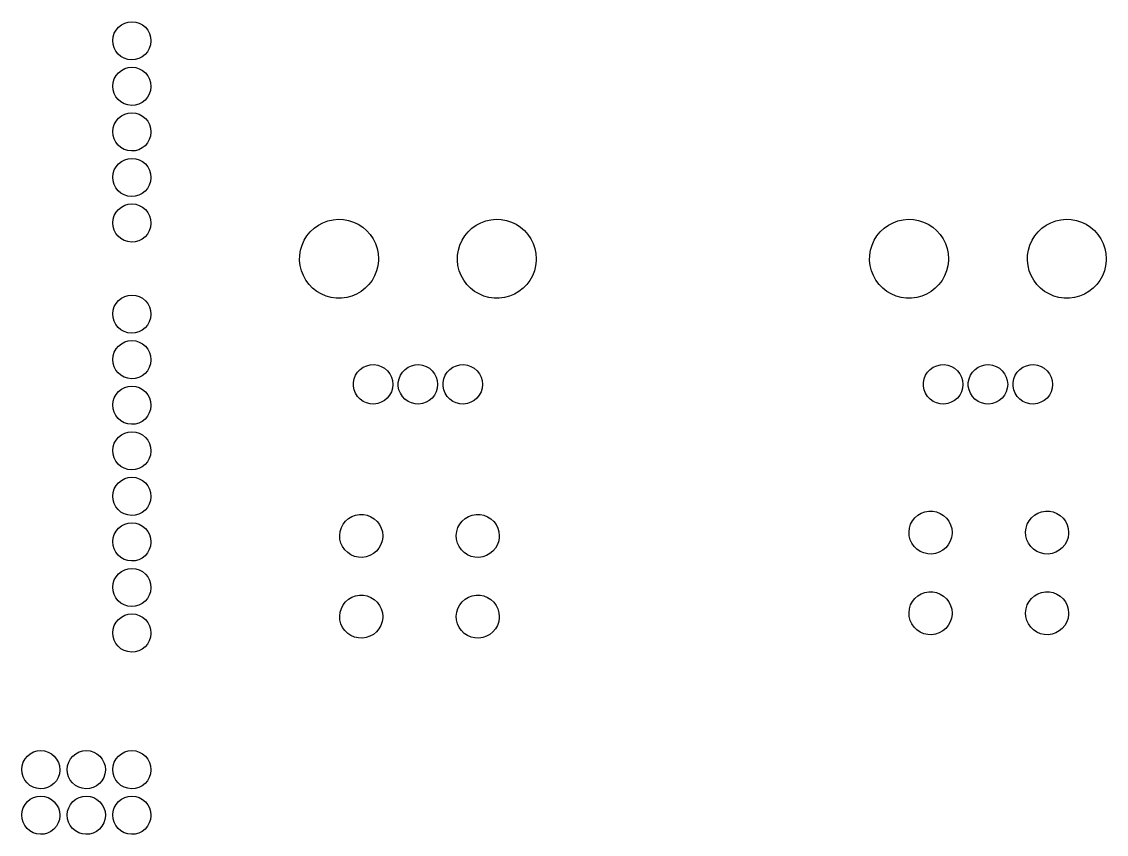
# Model space of a CAD drawing. Extents: x 10 to 584, y -410 to -10.
# Drawn here: x 357.8 to 418.3, y -151.5 to -106.2 of the extents above; entities that cross this region are included whole.
import ezdxf

# ---------------------------------------------------------------- set-up
doc = ezdxf.new("R2010")
doc.units = 0
doc.layers.add('BLACK', color=7, linetype='CONTINUOUS')

msp = doc.modelspace()

# ---------------------------------------------------------------- linework, layer by layer
at = {"layer": 'BLACK', "linetype": 'CONTINUOUS'}
for p, q in [((363.183, -106.49), (363.344, -106.36)), ((363.344, -106.36), (363.528, -106.264)), ((363.528, -106.264), (363.727, -106.205)), ((363.727, -106.205), (363.934, -106.186)), ((363.934, -106.186), (364.141, -106.208)), ((364.141, -106.208), (364.339, -106.269)), ((364.339, -106.269), (364.521, -106.368)), ((364.521, -106.368), (364.681, -106.5)), ((362.863, -107.235), (362.886, -107.029)), ((362.886, -107.029), (362.949, -106.831)), ((362.949, -106.831), (363.049, -106.649)), ((363.049, -106.649), (363.183, -106.49)), ((364.681, -106.5), (364.813, -106.661)), ((364.813, -106.661), (364.91, -106.844)), ((364.91, -106.844), (364.97, -107.043)), ((364.97, -107.043), (364.99, -107.25)), ((362.881, -107.442), (362.863, -107.235)), ((362.938, -107.641), (362.881, -107.442)), ((363.033, -107.826), (362.938, -107.641)), ((364.964, -107.485), (364.898, -107.682)), ((364.99, -107.279), (364.964, -107.485)), ((364.99, -107.25), (364.99, -107.279)), ((363.162, -107.989), (363.033, -107.826)), ((363.32, -108.123), (363.162, -107.989)), ((363.501, -108.224), (363.32, -108.123)), ((363.698, -108.289), (363.501, -108.224)), ((364.311, -108.241), (364.111, -108.297)), ((364.497, -108.148), (364.311, -108.241)), ((364.66, -108.02), (364.497, -108.148)), ((364.796, -107.863), (364.66, -108.02)), ((364.898, -107.682), (364.796, -107.863)), ((363.344, -108.9), (363.528, -108.804)), ((363.528, -108.804), (363.727, -108.745)), ((363.904, -108.313), (363.698, -108.289)), ((363.727, -108.745), (363.934, -108.726)), ((364.111, -108.297), (363.904, -108.313)), ((363.934, -108.726), (364.141, -108.748)), ((364.141, -108.748), (364.339, -108.809)), ((364.339, -108.809), (364.521, -108.908)), ((362.886, -109.569), (362.949, -109.371)), ((362.949, -109.371), (363.049, -109.189)), ((363.049, -109.189), (363.183, -109.03)), ((363.183, -109.03), (363.344, -108.9)), ((364.521, -108.908), (364.681, -109.04)), ((364.681, -109.04), (364.813, -109.201)), ((364.813, -109.201), (364.91, -109.384)), ((364.91, -109.384), (364.97, -109.583)), ((362.863, -109.775), (362.886, -109.569)), ((362.881, -109.982), (362.863, -109.775)), ((362.938, -110.181), (362.881, -109.982)), ((364.964, -110.025), (364.898, -110.222)), ((364.99, -109.819), (364.964, -110.025)), ((364.97, -109.583), (364.99, -109.79)), ((364.99, -109.79), (364.99, -109.819)), ((363.033, -110.366), (362.938, -110.181)), ((363.162, -110.529), (363.033, -110.366)), ((363.32, -110.663), (363.162, -110.529)), ((363.501, -110.764), (363.32, -110.663)), ((364.497, -110.688), (364.311, -110.781)), ((364.66, -110.56), (364.497, -110.688)), ((364.796, -110.403), (364.66, -110.56)), ((364.898, -110.222), (364.796, -110.403)), ((363.698, -110.829), (363.501, -110.764)), ((363.528, -111.344), (363.727, -111.285)), ((363.904, -110.853), (363.698, -110.829)), ((363.727, -111.285), (363.934, -111.266)), ((364.111, -110.837), (363.904, -110.853)), ((363.934, -111.266), (364.141, -111.288)), ((364.311, -110.781), (364.111, -110.837)), ((364.141, -111.288), (364.339, -111.349)), ((362.949, -111.911), (363.049, -111.729)), ((363.049, -111.729), (363.183, -111.57)), ((363.183, -111.57), (363.344, -111.44)), ((363.344, -111.44), (363.528, -111.344)), ((364.339, -111.349), (364.521, -111.448)), ((364.521, -111.448), (364.681, -111.58)), ((364.681, -111.58), (364.813, -111.741)), ((364.813, -111.741), (364.91, -111.924)), ((362.863, -112.315), (362.886, -112.109)), ((362.881, -112.522), (362.863, -112.315)), ((362.886, -112.109), (362.949, -111.911)), ((364.91, -111.924), (364.97, -112.123)), ((364.99, -112.359), (364.964, -112.565)), ((364.97, -112.123), (364.99, -112.33)), ((364.99, -112.33), (364.99, -112.359)), ((362.938, -112.721), (362.881, -112.522)), ((363.033, -112.906), (362.938, -112.721)), ((363.162, -113.069), (363.033, -112.906)), ((363.32, -113.203), (363.162, -113.069)), ((364.66, -113.1), (364.497, -113.228)), ((364.796, -112.943), (364.66, -113.1)), ((364.898, -112.762), (364.796, -112.943)), ((364.964, -112.565), (364.898, -112.762)), ((363.501, -113.304), (363.32, -113.203)), ((363.698, -113.369), (363.501, -113.304)), ((363.904, -113.393), (363.698, -113.369)), ((364.111, -113.377), (363.904, -113.393)), ((364.311, -113.321), (364.111, -113.377)), ((364.497, -113.228), (364.311, -113.321)), ((362.949, -114.451), (363.049, -114.269)), ((363.049, -114.269), (363.183, -114.11)), ((363.183, -114.11), (363.344, -113.98)), ((363.344, -113.98), (363.528, -113.884)), ((363.528, -113.884), (363.727, -113.825)), ((363.727, -113.825), (363.934, -113.806)), ((363.934, -113.806), (364.141, -113.828)), ((364.141, -113.828), (364.339, -113.889)), ((364.339, -113.889), (364.521, -113.988)), ((364.521, -113.988), (364.681, -114.12)), ((364.681, -114.12), (364.813, -114.281)), ((364.813, -114.281), (364.91, -114.464)), ((362.863, -114.855), (362.886, -114.649)), ((362.881, -115.062), (362.863, -114.855)), ((362.886, -114.649), (362.949, -114.451)), ((364.91, -114.464), (364.97, -114.663)), ((364.99, -114.899), (364.964, -115.105)), ((364.97, -114.663), (364.99, -114.87)), ((364.99, -114.87), (364.99, -114.899)), ((362.938, -115.261), (362.881, -115.062)), ((363.033, -115.446), (362.938, -115.261)), ((363.162, -115.609), (363.033, -115.446)), ((364.796, -115.483), (364.66, -115.64)), ((364.898, -115.302), (364.796, -115.483)), ((364.964, -115.105), (364.898, -115.302)), ((363.32, -115.743), (363.162, -115.609)), ((363.501, -115.844), (363.32, -115.743)), ((363.698, -115.909), (363.501, -115.844)), ((363.904, -115.933), (363.698, -115.909)), ((364.111, -115.917), (363.904, -115.933)), ((364.311, -115.861), (364.111, -115.917)), ((364.497, -115.768), (364.311, -115.861)), ((364.66, -115.64), (364.497, -115.768)), ((363.049, -116.809), (363.183, -116.65)), ((363.183, -116.65), (363.344, -116.52)), ((363.344, -116.52), (363.528, -116.424)), ((363.528, -116.424), (363.727, -116.365)), ((363.727, -116.365), (363.934, -116.346)), ((363.934, -116.346), (364.141, -116.368)), ((364.141, -116.368), (364.339, -116.429)), ((364.339, -116.429), (364.521, -116.528)), ((364.521, -116.528), (364.681, -116.66)), ((364.681, -116.66), (364.813, -116.821)), ((362.863, -117.395), (362.886, -117.189)), ((362.886, -117.189), (362.949, -116.991)), ((362.949, -116.991), (363.049, -116.809)), ((364.813, -116.821), (364.91, -117.004)), ((364.91, -117.004), (364.97, -117.203)), ((364.97, -117.203), (364.99, -117.41)), ((374.586, -117.395), (374.86, -117.294)), ((374.86, -117.294), (375.145, -117.231)), ((375.145, -117.231), (375.435, -117.205)), ((375.435, -117.205), (375.726, -117.219)), ((375.726, -117.219), (376.013, -117.27)), ((376.013, -117.27), (376.291, -117.359)), ((383.386, -117.395), (383.66, -117.294)), ((383.66, -117.294), (383.945, -117.231)), ((383.945, -117.231), (384.235, -117.205)), ((384.235, -117.205), (384.526, -117.219)), ((384.526, -117.219), (384.813, -117.27)), ((384.813, -117.27), (385.091, -117.359)), ((406.376, -117.395), (406.65, -117.294)), ((406.65, -117.294), (406.935, -117.231)), ((406.935, -117.231), (407.225, -117.205)), ((407.225, -117.205), (407.516, -117.219)), ((407.516, -117.219), (407.803, -117.27)), ((407.803, -117.27), (408.081, -117.359)), ((415.176, -117.395), (415.45, -117.294)), ((415.45, -117.294), (415.735, -117.231)), ((415.735, -117.231), (416.025, -117.205)), ((416.025, -117.205), (416.316, -117.219)), ((416.316, -117.219), (416.603, -117.27)), ((416.603, -117.27), (416.881, -117.359)), ((362.881, -117.602), (362.863, -117.395)), ((362.938, -117.801), (362.881, -117.602)), ((363.033, -117.986), (362.938, -117.801)), ((364.898, -117.842), (364.796, -118.023)), ((364.964, -117.645), (364.898, -117.842)), ((364.99, -117.439), (364.964, -117.645)), ((364.99, -117.41), (364.99, -117.439)), ((373.692, -118.124), (373.877, -117.899)), ((373.877, -117.899), (374.091, -117.7)), ((374.091, -117.7), (374.328, -117.531)), ((374.328, -117.531), (374.586, -117.395)), ((376.291, -117.359), (376.554, -117.484)), ((376.554, -117.484), (376.799, -117.643)), ((376.799, -117.643), (377.02, -117.833)), ((377.02, -117.833), (377.215, -118.05)), ((382.492, -118.124), (382.677, -117.899)), ((382.677, -117.899), (382.891, -117.7)), ((382.891, -117.7), (383.128, -117.531)), ((383.128, -117.531), (383.386, -117.395)), ((385.091, -117.359), (385.354, -117.484)), ((385.354, -117.484), (385.599, -117.643)), ((385.599, -117.643), (385.82, -117.833)), ((385.82, -117.833), (386.015, -118.05)), ((405.482, -118.124), (405.667, -117.899)), ((405.667, -117.899), (405.881, -117.7)), ((405.881, -117.7), (406.118, -117.531)), ((406.118, -117.531), (406.376, -117.395)), ((408.081, -117.359), (408.344, -117.484)), ((408.344, -117.484), (408.589, -117.643)), ((408.589, -117.643), (408.81, -117.833)), ((408.81, -117.833), (409.005, -118.05)), ((414.282, -118.124), (414.467, -117.899)), ((414.467, -117.899), (414.681, -117.7)), ((414.681, -117.7), (414.918, -117.531)), ((414.918, -117.531), (415.176, -117.395)), ((416.881, -117.359), (417.144, -117.484)), ((417.144, -117.484), (417.389, -117.643)), ((417.389, -117.643), (417.61, -117.833)), ((417.61, -117.833), (417.805, -118.05)), ((363.162, -118.149), (363.033, -117.986)), ((363.32, -118.283), (363.162, -118.149)), ((363.501, -118.384), (363.32, -118.283)), ((363.698, -118.449), (363.501, -118.384)), ((363.904, -118.473), (363.698, -118.449)), ((364.111, -118.457), (363.904, -118.473)), ((364.311, -118.401), (364.111, -118.457)), ((364.497, -118.308), (364.311, -118.401)), ((364.66, -118.18), (364.497, -118.308)), ((364.796, -118.023), (364.66, -118.18)), ((373.419, -118.638), (373.539, -118.372)), ((373.539, -118.372), (373.692, -118.124)), ((377.215, -118.05), (377.379, -118.292)), ((377.379, -118.292), (377.509, -118.552)), ((377.509, -118.552), (377.604, -118.828)), ((382.219, -118.638), (382.339, -118.372)), ((382.339, -118.372), (382.492, -118.124)), ((386.015, -118.05), (386.179, -118.292)), ((386.179, -118.292), (386.309, -118.552)), ((386.309, -118.552), (386.404, -118.828)), ((405.209, -118.638), (405.329, -118.372)), ((405.329, -118.372), (405.482, -118.124)), ((409.005, -118.05), (409.169, -118.292)), ((409.169, -118.292), (409.299, -118.552)), ((409.299, -118.552), (409.394, -118.828)), ((414.009, -118.638), (414.129, -118.372)), ((414.129, -118.372), (414.282, -118.124)), ((417.805, -118.05), (417.969, -118.292)), ((417.969, -118.292), (418.099, -118.552)), ((418.099, -118.552), (418.194, -118.828)), ((373.29, -119.205), (373.336, -118.917)), ((373.336, -118.917), (373.419, -118.638)), ((377.604, -118.828), (377.662, -119.114)), ((377.662, -119.114), (377.681, -119.405)), ((382.09, -119.205), (382.136, -118.917)), ((382.136, -118.917), (382.219, -118.638)), ((386.404, -118.828), (386.462, -119.114)), ((386.462, -119.114), (386.481, -119.405)), ((405.08, -119.205), (405.126, -118.917)), ((405.126, -118.917), (405.209, -118.638)), ((409.394, -118.828), (409.452, -119.114)), ((409.452, -119.114), (409.471, -119.405)), ((413.88, -119.205), (413.926, -118.917)), ((413.926, -118.917), (414.009, -118.638)), ((418.194, -118.828), (418.252, -119.114)), ((418.252, -119.114), (418.271, -119.405)), ((373.283, -119.497), (373.29, -119.205)), ((373.315, -119.787), (373.283, -119.497)), ((377.679, -119.512), (377.645, -119.802)), ((377.681, -119.405), (377.679, -119.512)), ((382.083, -119.497), (382.09, -119.205)), ((382.115, -119.787), (382.083, -119.497)), ((386.479, -119.512), (386.445, -119.802)), ((386.481, -119.405), (386.479, -119.512)), ((405.073, -119.497), (405.08, -119.205)), ((405.105, -119.787), (405.073, -119.497)), ((409.469, -119.512), (409.435, -119.802)), ((409.471, -119.405), (409.469, -119.512)), ((413.873, -119.497), (413.88, -119.205)), ((413.905, -119.787), (413.873, -119.497)), ((418.269, -119.512), (418.235, -119.802)), ((418.271, -119.405), (418.269, -119.512)), ((373.384, -120.07), (373.315, -119.787)), ((373.491, -120.342), (373.384, -120.07)), ((373.632, -120.597), (373.491, -120.342)), ((377.465, -120.355), (377.322, -120.609)), ((377.574, -120.085), (377.465, -120.355)), ((377.645, -119.802), (377.574, -120.085)), ((382.184, -120.07), (382.115, -119.787)), ((382.291, -120.342), (382.184, -120.07)), ((382.432, -120.597), (382.291, -120.342)), ((386.265, -120.355), (386.122, -120.609)), ((386.374, -120.085), (386.265, -120.355)), ((386.445, -119.802), (386.374, -120.085)), ((405.174, -120.07), (405.105, -119.787)), ((405.281, -120.342), (405.174, -120.07)), ((405.422, -120.597), (405.281, -120.342)), ((409.255, -120.355), (409.112, -120.609)), ((409.364, -120.085), (409.255, -120.355)), ((409.435, -119.802), (409.364, -120.085)), ((413.974, -120.07), (413.905, -119.787)), ((414.081, -120.342), (413.974, -120.07)), ((414.222, -120.597), (414.081, -120.342)), ((418.055, -120.355), (417.912, -120.609)), ((418.164, -120.085), (418.055, -120.355)), ((418.235, -119.802), (418.164, -120.085)), ((373.806, -120.831), (373.632, -120.597)), ((374.009, -121.04), (373.806, -120.831)), ((377.147, -120.842), (376.942, -121.05)), ((377.322, -120.609), (377.147, -120.842)), ((382.606, -120.831), (382.432, -120.597)), ((382.809, -121.04), (382.606, -120.831)), ((385.947, -120.842), (385.742, -121.05)), ((386.122, -120.609), (385.947, -120.842)), ((405.596, -120.831), (405.422, -120.597)), ((405.799, -121.04), (405.596, -120.831)), ((408.937, -120.842), (408.732, -121.05)), ((409.112, -120.609), (408.937, -120.842)), ((414.396, -120.831), (414.222, -120.597)), ((414.599, -121.04), (414.396, -120.831)), ((417.737, -120.842), (417.532, -121.05)), ((417.912, -120.609), (417.737, -120.842)), ((363.344, -121.6), (363.528, -121.504)), ((363.528, -121.504), (363.727, -121.445)), ((363.727, -121.445), (363.934, -121.426)), ((363.934, -121.426), (364.141, -121.448)), ((364.141, -121.448), (364.339, -121.509)), ((364.339, -121.509), (364.521, -121.608)), ((374.238, -121.22), (374.009, -121.04)), ((374.489, -121.368), (374.238, -121.22)), ((374.758, -121.482), (374.489, -121.368)), ((375.039, -121.56), (374.758, -121.482)), ((375.328, -121.599), (375.039, -121.56)), ((375.909, -121.563), (375.619, -121.6)), ((376.19, -121.487), (375.909, -121.563)), ((376.459, -121.375), (376.19, -121.487)), ((376.711, -121.229), (376.459, -121.375)), ((376.942, -121.05), (376.711, -121.229)), ((383.038, -121.22), (382.809, -121.04)), ((383.289, -121.368), (383.038, -121.22)), ((383.558, -121.482), (383.289, -121.368)), ((383.839, -121.56), (383.558, -121.482)), ((384.128, -121.599), (383.839, -121.56)), ((384.709, -121.563), (384.419, -121.6)), ((384.99, -121.487), (384.709, -121.563)), ((385.259, -121.375), (384.99, -121.487)), ((385.511, -121.229), (385.259, -121.375)), ((385.742, -121.05), (385.511, -121.229)), ((406.028, -121.22), (405.799, -121.04)), ((406.279, -121.368), (406.028, -121.22)), ((406.548, -121.482), (406.279, -121.368)), ((406.829, -121.56), (406.548, -121.482)), ((407.118, -121.599), (406.829, -121.56)), ((407.699, -121.563), (407.409, -121.6)), ((407.98, -121.487), (407.699, -121.563)), ((408.249, -121.375), (407.98, -121.487)), ((408.501, -121.229), (408.249, -121.375)), ((408.732, -121.05), (408.501, -121.229)), ((414.828, -121.22), (414.599, -121.04)), ((415.079, -121.368), (414.828, -121.22)), ((415.348, -121.482), (415.079, -121.368)), ((415.629, -121.56), (415.348, -121.482)), ((415.918, -121.599), (415.629, -121.56)), ((416.499, -121.563), (416.209, -121.6)), ((416.78, -121.487), (416.499, -121.563)), ((417.049, -121.375), (416.78, -121.487)), ((417.301, -121.229), (417.049, -121.375)), ((417.532, -121.05), (417.301, -121.229)), ((362.886, -122.269), (362.949, -122.071)), ((362.949, -122.071), (363.049, -121.889)), ((363.049, -121.889), (363.183, -121.73)), ((363.183, -121.73), (363.344, -121.6)), ((364.521, -121.608), (364.681, -121.74)), ((364.681, -121.74), (364.813, -121.901)), ((364.813, -121.901), (364.91, -122.084)), ((364.91, -122.084), (364.97, -122.283)), ((375.619, -121.6), (375.328, -121.599)), ((384.419, -121.6), (384.128, -121.599)), ((407.409, -121.6), (407.118, -121.599)), ((416.209, -121.6), (415.918, -121.599)), ((362.863, -122.475), (362.886, -122.269)), ((362.881, -122.682), (362.863, -122.475)), ((362.938, -122.881), (362.881, -122.682)), ((364.964, -122.725), (364.898, -122.922)), ((364.99, -122.519), (364.964, -122.725)), ((364.97, -122.283), (364.99, -122.49)), ((364.99, -122.49), (364.99, -122.519)), ((363.033, -123.066), (362.938, -122.881)), ((363.162, -123.229), (363.033, -123.066)), ((363.32, -123.363), (363.162, -123.229)), ((363.501, -123.464), (363.32, -123.363)), ((364.497, -123.388), (364.311, -123.481)), ((364.66, -123.26), (364.497, -123.388)), ((364.796, -123.103), (364.66, -123.26)), ((364.898, -122.922), (364.796, -123.103)), ((363.698, -123.529), (363.501, -123.464)), ((363.528, -124.044), (363.727, -123.985)), ((363.904, -123.553), (363.698, -123.529)), ((363.727, -123.985), (363.934, -123.966)), ((364.111, -123.537), (363.904, -123.553)), ((363.934, -123.966), (364.141, -123.988)), ((364.311, -123.481), (364.111, -123.537)), ((364.141, -123.988), (364.339, -124.049)), ((362.949, -124.611), (363.049, -124.429)), ((363.049, -124.429), (363.183, -124.27)), ((363.183, -124.27), (363.344, -124.14)), ((363.344, -124.14), (363.528, -124.044)), ((364.339, -124.049), (364.521, -124.148)), ((364.521, -124.148), (364.681, -124.28)), ((364.681, -124.28), (364.813, -124.441)), ((364.813, -124.441), (364.91, -124.624)), ((362.863, -125.015), (362.886, -124.809)), ((362.881, -125.222), (362.863, -125.015)), ((362.886, -124.809), (362.949, -124.611)), ((364.91, -124.624), (364.97, -124.823)), ((364.99, -125.059), (364.964, -125.265)), ((364.97, -124.823), (364.99, -125.03)), ((364.99, -125.03), (364.99, -125.059)), ((362.938, -125.421), (362.881, -125.222)), ((363.033, -125.606), (362.938, -125.421)), ((363.162, -125.769), (363.033, -125.606)), ((363.32, -125.903), (363.162, -125.769)), ((364.66, -125.8), (364.497, -125.928)), ((364.796, -125.643), (364.66, -125.8)), ((364.898, -125.462), (364.796, -125.643)), ((364.964, -125.265), (364.898, -125.462)), ((376.405, -125.899), (376.518, -125.723)), ((376.518, -125.723), (376.662, -125.572)), ((376.662, -125.572), (376.833, -125.451)), ((376.833, -125.451), (377.023, -125.365)), ((377.023, -125.365), (377.226, -125.316)), ((377.226, -125.316), (377.435, -125.306)), ((377.435, -125.306), (377.642, -125.336)), ((377.642, -125.336), (377.839, -125.405)), ((377.839, -125.405), (378.02, -125.509)), ((378.02, -125.509), (378.178, -125.646)), ((378.178, -125.646), (378.307, -125.811)), ((378.307, -125.811), (378.403, -125.996)), ((378.905, -125.899), (379.018, -125.723)), ((379.018, -125.723), (379.162, -125.572)), ((379.162, -125.572), (379.333, -125.451)), ((379.333, -125.451), (379.523, -125.365)), ((379.523, -125.365), (379.726, -125.316)), ((379.726, -125.316), (379.935, -125.306)), ((379.935, -125.306), (380.142, -125.336)), ((380.142, -125.336), (380.339, -125.405)), ((380.339, -125.405), (380.52, -125.509)), ((380.52, -125.509), (380.678, -125.646)), ((380.678, -125.646), (380.807, -125.811)), ((380.807, -125.811), (380.903, -125.996)), ((381.405, -125.899), (381.518, -125.723)), ((381.518, -125.723), (381.662, -125.572)), ((381.662, -125.572), (381.833, -125.451)), ((381.833, -125.451), (382.023, -125.365)), ((382.023, -125.365), (382.226, -125.316)), ((382.226, -125.316), (382.435, -125.306)), ((382.435, -125.306), (382.642, -125.336)), ((382.642, -125.336), (382.839, -125.405)), ((382.839, -125.405), (383.02, -125.509)), ((383.02, -125.509), (383.178, -125.646)), ((383.178, -125.646), (383.307, -125.811)), ((383.307, -125.811), (383.403, -125.996)), ((408.195, -125.899), (408.308, -125.723)), ((408.308, -125.723), (408.452, -125.572)), ((408.452, -125.572), (408.623, -125.451)), ((408.623, -125.451), (408.813, -125.365)), ((408.813, -125.365), (409.016, -125.316)), ((409.016, -125.316), (409.225, -125.306)), ((409.225, -125.306), (409.432, -125.336)), ((409.432, -125.336), (409.629, -125.405)), ((409.629, -125.405), (409.81, -125.509)), ((409.81, -125.509), (409.968, -125.646)), ((409.968, -125.646), (410.097, -125.811)), ((410.097, -125.811), (410.193, -125.996)), ((410.695, -125.899), (410.808, -125.723)), ((410.808, -125.723), (410.952, -125.572)), ((410.952, -125.572), (411.123, -125.451)), ((411.123, -125.451), (411.313, -125.365)), ((411.313, -125.365), (411.516, -125.316)), ((411.516, -125.316), (411.725, -125.306)), ((411.725, -125.306), (411.932, -125.336)), ((411.932, -125.336), (412.129, -125.405)), ((412.129, -125.405), (412.31, -125.509)), ((412.31, -125.509), (412.468, -125.646)), ((412.468, -125.646), (412.597, -125.811)), ((412.597, -125.811), (412.693, -125.996)), ((413.195, -125.899), (413.308, -125.723)), ((413.308, -125.723), (413.452, -125.572)), ((413.452, -125.572), (413.623, -125.451)), ((413.623, -125.451), (413.813, -125.365)), ((413.813, -125.365), (414.016, -125.316)), ((414.016, -125.316), (414.225, -125.306)), ((414.225, -125.306), (414.432, -125.336)), ((414.432, -125.336), (414.629, -125.405)), ((414.629, -125.405), (414.81, -125.509)), ((414.81, -125.509), (414.968, -125.646)), ((414.968, -125.646), (415.097, -125.811)), ((415.097, -125.811), (415.193, -125.996)), ((363.501, -126.004), (363.32, -125.903)), ((363.698, -126.069), (363.501, -126.004)), ((363.904, -126.093), (363.698, -126.069)), ((364.111, -126.077), (363.904, -126.093)), ((364.311, -126.021), (364.111, -126.077)), ((364.497, -125.928), (364.311, -126.021)), ((376.286, -126.297), (376.326, -126.092)), ((376.286, -126.506), (376.286, -126.297)), ((376.326, -126.092), (376.405, -125.899)), ((378.403, -125.996), (378.461, -126.197)), ((378.481, -126.411), (378.46, -126.618)), ((378.461, -126.197), (378.481, -126.405)), ((378.481, -126.405), (378.481, -126.411)), ((378.786, -126.297), (378.826, -126.092)), ((378.786, -126.506), (378.786, -126.297)), ((378.826, -126.092), (378.905, -125.899)), ((380.903, -125.996), (380.961, -126.197)), ((380.981, -126.411), (380.96, -126.618)), ((380.961, -126.197), (380.981, -126.405)), ((380.981, -126.405), (380.981, -126.411)), ((381.286, -126.297), (381.326, -126.092)), ((381.286, -126.506), (381.286, -126.297)), ((381.326, -126.092), (381.405, -125.899)), ((383.403, -125.996), (383.461, -126.197)), ((383.481, -126.411), (383.46, -126.618)), ((383.461, -126.197), (383.481, -126.405)), ((383.481, -126.405), (383.481, -126.411)), ((408.076, -126.297), (408.116, -126.092)), ((408.076, -126.506), (408.076, -126.297)), ((408.116, -126.092), (408.195, -125.899)), ((410.193, -125.996), (410.251, -126.197)), ((410.271, -126.411), (410.25, -126.618)), ((410.251, -126.197), (410.271, -126.405)), ((410.271, -126.405), (410.271, -126.411)), ((410.576, -126.297), (410.616, -126.092)), ((410.576, -126.506), (410.576, -126.297)), ((410.616, -126.092), (410.695, -125.899)), ((412.693, -125.996), (412.751, -126.197)), ((412.771, -126.411), (412.75, -126.618)), ((412.751, -126.197), (412.771, -126.405)), ((412.771, -126.405), (412.771, -126.411)), ((413.076, -126.297), (413.116, -126.092)), ((413.076, -126.506), (413.076, -126.297)), ((413.116, -126.092), (413.195, -125.899)), ((415.193, -125.996), (415.251, -126.197)), ((415.271, -126.411), (415.25, -126.618)), ((415.251, -126.197), (415.271, -126.405)), ((415.271, -126.405), (415.271, -126.411)), ((362.949, -127.151), (363.049, -126.969)), ((363.049, -126.969), (363.183, -126.81)), ((363.183, -126.81), (363.344, -126.68)), ((363.344, -126.68), (363.528, -126.584)), ((363.528, -126.584), (363.727, -126.525)), ((363.727, -126.525), (363.934, -126.506)), ((363.934, -126.506), (364.141, -126.528)), ((364.141, -126.528), (364.339, -126.589)), ((364.339, -126.589), (364.521, -126.688)), ((364.521, -126.688), (364.681, -126.82)), ((364.681, -126.82), (364.813, -126.981)), ((364.813, -126.981), (364.91, -127.164)), ((376.325, -126.712), (376.286, -126.506)), ((376.402, -126.906), (376.325, -126.712)), ((376.514, -127.082), (376.402, -126.906)), ((378.304, -127.004), (378.174, -127.168)), ((378.4, -126.819), (378.304, -127.004)), ((378.46, -126.618), (378.4, -126.819)), ((378.825, -126.712), (378.786, -126.506)), ((378.902, -126.906), (378.825, -126.712)), ((379.014, -127.082), (378.902, -126.906)), ((380.804, -127.004), (380.674, -127.168)), ((380.9, -126.819), (380.804, -127.004)), ((380.96, -126.618), (380.9, -126.819)), ((381.325, -126.712), (381.286, -126.506)), ((381.402, -126.906), (381.325, -126.712)), ((381.514, -127.082), (381.402, -126.906)), ((383.304, -127.004), (383.174, -127.168)), ((383.4, -126.819), (383.304, -127.004)), ((383.46, -126.618), (383.4, -126.819)), ((408.115, -126.712), (408.076, -126.506)), ((408.192, -126.906), (408.115, -126.712)), ((408.304, -127.082), (408.192, -126.906)), ((410.094, -127.004), (409.964, -127.168)), ((410.19, -126.819), (410.094, -127.004)), ((410.25, -126.618), (410.19, -126.819)), ((410.615, -126.712), (410.576, -126.506)), ((410.692, -126.906), (410.615, -126.712)), ((410.804, -127.082), (410.692, -126.906)), ((412.594, -127.004), (412.464, -127.168)), ((412.69, -126.819), (412.594, -127.004)), ((412.75, -126.618), (412.69, -126.819)), ((413.115, -126.712), (413.076, -126.506)), ((413.192, -126.906), (413.115, -126.712)), ((413.304, -127.082), (413.192, -126.906)), ((415.094, -127.004), (414.964, -127.168)), ((415.19, -126.819), (415.094, -127.004)), ((415.25, -126.618), (415.19, -126.819)), ((362.863, -127.555), (362.886, -127.349)), ((362.881, -127.762), (362.863, -127.555)), ((362.886, -127.349), (362.949, -127.151)), ((364.91, -127.164), (364.97, -127.363)), ((364.99, -127.599), (364.964, -127.805)), ((364.97, -127.363), (364.99, -127.57)), ((364.99, -127.57), (364.99, -127.599)), ((376.658, -127.234), (376.514, -127.082)), ((376.828, -127.356), (376.658, -127.234)), ((377.018, -127.443), (376.828, -127.356)), ((377.221, -127.493), (377.018, -127.443)), ((377.429, -127.504), (377.221, -127.493)), ((377.636, -127.475), (377.429, -127.504)), ((377.834, -127.407), (377.636, -127.475)), ((378.015, -127.304), (377.834, -127.407)), ((378.174, -127.168), (378.015, -127.304)), ((379.158, -127.234), (379.014, -127.082)), ((379.328, -127.356), (379.158, -127.234)), ((379.518, -127.443), (379.328, -127.356)), ((379.721, -127.493), (379.518, -127.443)), ((379.929, -127.504), (379.721, -127.493)), ((380.136, -127.475), (379.929, -127.504)), ((380.334, -127.407), (380.136, -127.475)), ((380.515, -127.304), (380.334, -127.407)), ((380.674, -127.168), (380.515, -127.304)), ((381.658, -127.234), (381.514, -127.082)), ((381.828, -127.356), (381.658, -127.234)), ((382.018, -127.443), (381.828, -127.356)), ((382.221, -127.493), (382.018, -127.443)), ((382.429, -127.504), (382.221, -127.493)), ((382.636, -127.475), (382.429, -127.504)), ((382.834, -127.407), (382.636, -127.475)), ((383.015, -127.304), (382.834, -127.407)), ((383.174, -127.168), (383.015, -127.304)), ((408.448, -127.234), (408.304, -127.082)), ((408.618, -127.356), (408.448, -127.234)), ((408.808, -127.443), (408.618, -127.356)), ((409.011, -127.493), (408.808, -127.443)), ((409.219, -127.504), (409.011, -127.493)), ((409.426, -127.475), (409.219, -127.504)), ((409.624, -127.407), (409.426, -127.475)), ((409.805, -127.304), (409.624, -127.407)), ((409.964, -127.168), (409.805, -127.304)), ((410.948, -127.234), (410.804, -127.082)), ((411.118, -127.356), (410.948, -127.234)), ((411.308, -127.443), (411.118, -127.356)), ((411.511, -127.493), (411.308, -127.443)), ((411.719, -127.504), (411.511, -127.493)), ((411.926, -127.475), (411.719, -127.504)), ((412.124, -127.407), (411.926, -127.475)), ((412.305, -127.304), (412.124, -127.407)), ((412.464, -127.168), (412.305, -127.304)), ((413.448, -127.234), (413.304, -127.082)), ((413.618, -127.356), (413.448, -127.234)), ((413.808, -127.443), (413.618, -127.356)), ((414.011, -127.493), (413.808, -127.443)), ((414.219, -127.504), (414.011, -127.493)), ((414.426, -127.475), (414.219, -127.504)), ((414.624, -127.407), (414.426, -127.475)), ((414.805, -127.304), (414.624, -127.407)), ((414.964, -127.168), (414.805, -127.304)), ((362.938, -127.961), (362.881, -127.762)), ((363.033, -128.146), (362.938, -127.961)), ((363.162, -128.309), (363.033, -128.146)), ((364.796, -128.183), (364.66, -128.34)), ((364.898, -128.002), (364.796, -128.183)), ((364.964, -127.805), (364.898, -128.002)), ((363.32, -128.443), (363.162, -128.309)), ((363.501, -128.544), (363.32, -128.443)), ((363.698, -128.609), (363.501, -128.544)), ((363.904, -128.633), (363.698, -128.609)), ((364.111, -128.617), (363.904, -128.633)), ((364.311, -128.561), (364.111, -128.617)), ((364.497, -128.468), (364.311, -128.561)), ((364.66, -128.34), (364.497, -128.468)), ((363.049, -129.509), (363.183, -129.35)), ((363.183, -129.35), (363.344, -129.22)), ((363.344, -129.22), (363.528, -129.124)), ((363.528, -129.124), (363.727, -129.065)), ((363.727, -129.065), (363.934, -129.046)), ((363.934, -129.046), (364.141, -129.068)), ((364.141, -129.068), (364.339, -129.129)), ((364.339, -129.129), (364.521, -129.228)), ((364.521, -129.228), (364.681, -129.36)), ((364.681, -129.36), (364.813, -129.521)), ((362.863, -130.095), (362.886, -129.889)), ((362.886, -129.889), (362.949, -129.691)), ((362.949, -129.691), (363.049, -129.509)), ((364.813, -129.521), (364.91, -129.704)), ((364.91, -129.704), (364.97, -129.903)), ((364.97, -129.903), (364.99, -130.11)), ((362.881, -130.302), (362.863, -130.095)), ((362.938, -130.501), (362.881, -130.302)), ((363.033, -130.686), (362.938, -130.501)), ((364.898, -130.542), (364.796, -130.723)), ((364.964, -130.345), (364.898, -130.542)), ((364.99, -130.139), (364.964, -130.345)), ((364.99, -130.11), (364.99, -130.139)), ((363.162, -130.849), (363.033, -130.686)), ((363.32, -130.983), (363.162, -130.849)), ((363.501, -131.084), (363.32, -130.983)), ((363.698, -131.149), (363.501, -131.084)), ((363.904, -131.173), (363.698, -131.149)), ((364.111, -131.157), (363.904, -131.173)), ((364.311, -131.101), (364.111, -131.157)), ((364.497, -131.008), (364.311, -131.101)), ((364.66, -130.88), (364.497, -131.008)), ((364.796, -130.723), (364.66, -130.88)), ((363.183, -131.89), (363.344, -131.76)), ((363.344, -131.76), (363.528, -131.664)), ((363.528, -131.664), (363.727, -131.605)), ((363.727, -131.605), (363.934, -131.586)), ((363.934, -131.586), (364.141, -131.608)), ((364.141, -131.608), (364.339, -131.669)), ((364.339, -131.669), (364.521, -131.768)), ((364.521, -131.768), (364.681, -131.9)), ((362.863, -132.635), (362.886, -132.429)), ((362.886, -132.429), (362.949, -132.231)), ((362.949, -132.231), (363.049, -132.049)), ((363.049, -132.049), (363.183, -131.89)), ((364.681, -131.9), (364.813, -132.061)), ((364.813, -132.061), (364.91, -132.244)), ((364.91, -132.244), (364.97, -132.443)), ((364.97, -132.443), (364.99, -132.65)), ((362.881, -132.842), (362.863, -132.635)), ((362.938, -133.041), (362.881, -132.842)), ((363.033, -133.226), (362.938, -133.041)), ((364.964, -132.885), (364.898, -133.082)), ((364.99, -132.679), (364.964, -132.885)), ((364.99, -132.65), (364.99, -132.679)), ((363.162, -133.389), (363.033, -133.226)), ((363.32, -133.523), (363.162, -133.389)), ((363.501, -133.624), (363.32, -133.523)), ((363.698, -133.689), (363.501, -133.624)), ((364.311, -133.641), (364.111, -133.697)), ((364.497, -133.548), (364.311, -133.641)), ((364.66, -133.42), (364.497, -133.548)), ((364.796, -133.263), (364.66, -133.42)), ((364.898, -133.082), (364.796, -133.263)), ((376.408, -133.696), (376.624, -133.659)), ((376.624, -133.659), (376.844, -133.662)), ((376.844, -133.662), (377.059, -133.705)), ((382.908, -133.696), (383.124, -133.659)), ((383.124, -133.659), (383.344, -133.662)), ((383.344, -133.662), (383.559, -133.705)), ((407.763, -133.696), (407.952, -133.584)), ((407.952, -133.584), (408.158, -133.508)), ((408.158, -133.508), (408.374, -133.471)), ((408.374, -133.471), (408.594, -133.474)), ((408.594, -133.474), (408.809, -133.516)), ((408.809, -133.516), (409.013, -133.598)), ((409.013, -133.598), (409.199, -133.715)), ((414.263, -133.696), (414.452, -133.584)), ((414.452, -133.584), (414.658, -133.508)), ((414.658, -133.508), (414.874, -133.471)), ((414.874, -133.471), (415.094, -133.474)), ((415.094, -133.474), (415.309, -133.516)), ((415.309, -133.516), (415.513, -133.598)), ((415.513, -133.598), (415.699, -133.715)), ((363.344, -134.3), (363.528, -134.204)), ((363.528, -134.204), (363.727, -134.145)), ((363.904, -133.713), (363.698, -133.689)), ((363.727, -134.145), (363.934, -134.126)), ((364.111, -133.697), (363.904, -133.713)), ((363.934, -134.126), (364.141, -134.148)), ((364.141, -134.148), (364.339, -134.209)), ((364.339, -134.209), (364.521, -134.308)), ((375.61, -134.396), (375.712, -134.202)), ((375.712, -134.202), (375.848, -134.029)), ((375.848, -134.029), (376.013, -133.885)), ((376.013, -133.885), (376.202, -133.772)), ((376.202, -133.772), (376.408, -133.696)), ((377.059, -133.705), (377.263, -133.786)), ((377.263, -133.786), (377.449, -133.903)), ((377.449, -133.903), (377.61, -134.052)), ((377.61, -134.052), (377.741, -134.228)), ((377.741, -134.228), (377.838, -134.425)), ((382.11, -134.396), (382.212, -134.202)), ((382.212, -134.202), (382.348, -134.029)), ((382.348, -134.029), (382.513, -133.885)), ((382.513, -133.885), (382.702, -133.772)), ((382.702, -133.772), (382.908, -133.696)), ((383.559, -133.705), (383.763, -133.786)), ((383.763, -133.786), (383.949, -133.903)), ((383.949, -133.903), (384.11, -134.052)), ((384.11, -134.052), (384.241, -134.228)), ((384.241, -134.228), (384.338, -134.425)), ((407.294, -134.418), (407.36, -134.208)), ((407.36, -134.208), (407.462, -134.013)), ((407.462, -134.013), (407.598, -133.841)), ((407.598, -133.841), (407.763, -133.696)), ((409.199, -133.715), (409.36, -133.864)), ((409.36, -133.864), (409.491, -134.04)), ((409.491, -134.04), (409.588, -134.237)), ((409.588, -134.237), (409.648, -134.448)), ((413.794, -134.418), (413.86, -134.208)), ((413.86, -134.208), (413.962, -134.013)), ((413.962, -134.013), (414.098, -133.841)), ((414.098, -133.841), (414.263, -133.696)), ((415.699, -133.715), (415.86, -133.864)), ((415.86, -133.864), (415.991, -134.04)), ((415.991, -134.04), (416.088, -134.237)), ((416.088, -134.237), (416.148, -134.448)), ((362.886, -134.969), (362.949, -134.771)), ((362.949, -134.771), (363.049, -134.589)), ((363.049, -134.589), (363.183, -134.43)), ((363.183, -134.43), (363.344, -134.3)), ((364.521, -134.308), (364.681, -134.44)), ((364.681, -134.44), (364.813, -134.601)), ((364.813, -134.601), (364.91, -134.784)), ((364.91, -134.784), (364.97, -134.983)), ((375.519, -134.824), (375.544, -134.606)), ((375.533, -135.043), (375.519, -134.824)), ((375.544, -134.606), (375.61, -134.396)), ((377.838, -134.425), (377.898, -134.637)), ((377.898, -134.637), (377.918, -134.855)), ((377.918, -134.855), (377.917, -134.918)), ((382.019, -134.824), (382.044, -134.606)), ((382.033, -135.043), (382.019, -134.824)), ((382.044, -134.606), (382.11, -134.396)), ((384.338, -134.425), (384.398, -134.637)), ((384.398, -134.637), (384.418, -134.855)), ((384.418, -134.855), (384.417, -134.918)), ((407.269, -134.636), (407.294, -134.418)), ((407.283, -134.855), (407.269, -134.636)), ((407.337, -135.068), (407.283, -134.855)), ((409.667, -134.73), (409.635, -134.947)), ((409.648, -134.448), (409.668, -134.667)), ((409.668, -134.667), (409.667, -134.73)), ((413.769, -134.636), (413.794, -134.418)), ((413.783, -134.855), (413.769, -134.636)), ((413.837, -135.068), (413.783, -134.855)), ((416.167, -134.73), (416.135, -134.947)), ((416.148, -134.448), (416.168, -134.667)), ((416.168, -134.667), (416.167, -134.73)), ((362.863, -135.175), (362.886, -134.969)), ((362.881, -135.382), (362.863, -135.175)), ((362.938, -135.581), (362.881, -135.382)), ((364.964, -135.425), (364.898, -135.622)), ((364.99, -135.219), (364.964, -135.425)), ((364.97, -134.983), (364.99, -135.19)), ((364.99, -135.19), (364.99, -135.219)), ((375.587, -135.256), (375.533, -135.043)), ((375.679, -135.455), (375.587, -135.256)), ((375.806, -135.635), (375.679, -135.455)), ((377.814, -135.343), (377.707, -135.535)), ((377.885, -135.136), (377.814, -135.343)), ((377.917, -134.918), (377.885, -135.136)), ((382.087, -135.256), (382.033, -135.043)), ((382.179, -135.455), (382.087, -135.256)), ((382.306, -135.635), (382.179, -135.455)), ((384.314, -135.343), (384.207, -135.535)), ((384.385, -135.136), (384.314, -135.343)), ((384.417, -134.918), (384.385, -135.136)), ((407.429, -135.267), (407.337, -135.068)), ((407.556, -135.446), (407.429, -135.267)), ((407.713, -135.6), (407.556, -135.446)), ((409.457, -135.347), (409.317, -135.516)), ((409.564, -135.155), (409.457, -135.347)), ((409.635, -134.947), (409.564, -135.155)), ((413.929, -135.267), (413.837, -135.068)), ((414.056, -135.446), (413.929, -135.267)), ((414.213, -135.6), (414.056, -135.446)), ((415.957, -135.347), (415.817, -135.516)), ((416.064, -135.155), (415.957, -135.347)), ((416.135, -134.947), (416.064, -135.155)), ((363.033, -135.766), (362.938, -135.581)), ((363.162, -135.929), (363.033, -135.766)), ((363.32, -136.063), (363.162, -135.929)), ((363.501, -136.164), (363.32, -136.063)), ((364.497, -136.088), (364.311, -136.181)), ((364.66, -135.96), (364.497, -136.088)), ((364.796, -135.803), (364.66, -135.96)), ((364.898, -135.622), (364.796, -135.803)), ((375.963, -135.788), (375.806, -135.635)), ((376.146, -135.91), (375.963, -135.788)), ((376.347, -135.997), (376.146, -135.91)), ((376.562, -136.045), (376.347, -135.997)), ((376.781, -136.054), (376.562, -136.045)), ((376.998, -136.022), (376.781, -136.054)), ((377.206, -135.952), (376.998, -136.022)), ((377.398, -135.844), (377.206, -135.952)), ((377.567, -135.704), (377.398, -135.844)), ((377.707, -135.535), (377.567, -135.704)), ((382.463, -135.788), (382.306, -135.635)), ((382.646, -135.91), (382.463, -135.788)), ((382.847, -135.997), (382.646, -135.91)), ((383.062, -136.045), (382.847, -135.997)), ((383.281, -136.054), (383.062, -136.045)), ((383.498, -136.022), (383.281, -136.054)), ((383.706, -135.952), (383.498, -136.022)), ((383.898, -135.844), (383.706, -135.952)), ((384.067, -135.704), (383.898, -135.844)), ((384.207, -135.535), (384.067, -135.704)), ((407.896, -135.722), (407.713, -135.6)), ((408.097, -135.808), (407.896, -135.722)), ((408.312, -135.857), (408.097, -135.808)), ((408.531, -135.865), (408.312, -135.857)), ((408.748, -135.834), (408.531, -135.865)), ((408.956, -135.763), (408.748, -135.834)), ((409.148, -135.656), (408.956, -135.763)), ((409.317, -135.516), (409.148, -135.656)), ((414.396, -135.722), (414.213, -135.6)), ((414.597, -135.808), (414.396, -135.722)), ((414.812, -135.857), (414.597, -135.808)), ((415.031, -135.865), (414.812, -135.857)), ((415.248, -135.834), (415.031, -135.865)), ((415.456, -135.763), (415.248, -135.834)), ((415.648, -135.656), (415.456, -135.763)), ((415.817, -135.516), (415.648, -135.656)), ((363.698, -136.229), (363.501, -136.164)), ((363.528, -136.744), (363.727, -136.685)), ((363.904, -136.253), (363.698, -136.229)), ((363.727, -136.685), (363.934, -136.666)), ((364.111, -136.237), (363.904, -136.253)), ((363.934, -136.666), (364.141, -136.688)), ((364.311, -136.181), (364.111, -136.237)), ((364.141, -136.688), (364.339, -136.749)), ((362.949, -137.311), (363.049, -137.129)), ((363.049, -137.129), (363.183, -136.97)), ((363.183, -136.97), (363.344, -136.84)), ((363.344, -136.84), (363.528, -136.744)), ((364.339, -136.749), (364.521, -136.848)), ((364.521, -136.848), (364.681, -136.98)), ((364.681, -136.98), (364.813, -137.141)), ((364.813, -137.141), (364.91, -137.324)), ((362.863, -137.715), (362.886, -137.509)), ((362.881, -137.922), (362.863, -137.715)), ((362.886, -137.509), (362.949, -137.311)), ((364.91, -137.324), (364.97, -137.523)), ((364.99, -137.759), (364.964, -137.965)), ((364.97, -137.523), (364.99, -137.73)), ((364.99, -137.73), (364.99, -137.759)), ((362.938, -138.121), (362.881, -137.922)), ((363.033, -138.306), (362.938, -138.121)), ((363.162, -138.469), (363.033, -138.306)), ((363.32, -138.603), (363.162, -138.469)), ((364.66, -138.5), (364.497, -138.628)), ((364.796, -138.343), (364.66, -138.5)), ((364.898, -138.162), (364.796, -138.343)), ((364.964, -137.965), (364.898, -138.162)), ((375.848, -138.529), (376.013, -138.385)), ((376.013, -138.385), (376.202, -138.272)), ((376.202, -138.272), (376.408, -138.196)), ((376.408, -138.196), (376.624, -138.159)), ((376.624, -138.159), (376.844, -138.162)), ((376.844, -138.162), (377.059, -138.205)), ((377.059, -138.205), (377.263, -138.286)), ((377.263, -138.286), (377.449, -138.403)), ((377.449, -138.403), (377.61, -138.552)), ((382.348, -138.529), (382.513, -138.385)), ((382.513, -138.385), (382.702, -138.272)), ((382.702, -138.272), (382.908, -138.196)), ((382.908, -138.196), (383.124, -138.159)), ((383.124, -138.159), (383.344, -138.162)), ((383.344, -138.162), (383.559, -138.205)), ((383.559, -138.205), (383.763, -138.286)), ((383.763, -138.286), (383.949, -138.403)), ((383.949, -138.403), (384.11, -138.552)), ((407.36, -138.708), (407.462, -138.513)), ((407.462, -138.513), (407.598, -138.341)), ((407.598, -138.341), (407.763, -138.196)), ((407.763, -138.196), (407.952, -138.084)), ((407.952, -138.084), (408.158, -138.008)), ((408.158, -138.008), (408.374, -137.971)), ((408.374, -137.971), (408.594, -137.974)), ((408.594, -137.974), (408.809, -138.016)), ((408.809, -138.016), (409.013, -138.098)), ((409.013, -138.098), (409.199, -138.215)), ((409.199, -138.215), (409.36, -138.364)), ((409.36, -138.364), (409.491, -138.54)), ((413.86, -138.708), (413.962, -138.513)), ((413.962, -138.513), (414.098, -138.341)), ((414.098, -138.341), (414.263, -138.196)), ((414.263, -138.196), (414.452, -138.084)), ((414.452, -138.084), (414.658, -138.008)), ((414.658, -138.008), (414.874, -137.971)), ((414.874, -137.971), (415.094, -137.974)), ((415.094, -137.974), (415.309, -138.016)), ((415.309, -138.016), (415.513, -138.098)), ((415.513, -138.098), (415.699, -138.215)), ((415.699, -138.215), (415.86, -138.364)), ((415.86, -138.364), (415.991, -138.54)), ((363.501, -138.704), (363.32, -138.603)), ((363.698, -138.769), (363.501, -138.704)), ((363.904, -138.793), (363.698, -138.769)), ((364.111, -138.777), (363.904, -138.793)), ((364.311, -138.721), (364.111, -138.777)), ((364.497, -138.628), (364.311, -138.721)), ((375.519, -139.324), (375.544, -139.106)), ((375.544, -139.106), (375.61, -138.896)), ((375.61, -138.896), (375.712, -138.702)), ((375.712, -138.702), (375.848, -138.529)), ((377.61, -138.552), (377.741, -138.728)), ((377.741, -138.728), (377.838, -138.925)), ((377.838, -138.925), (377.898, -139.137)), ((382.019, -139.324), (382.044, -139.106)), ((382.044, -139.106), (382.11, -138.896)), ((382.11, -138.896), (382.212, -138.702)), ((382.212, -138.702), (382.348, -138.529)), ((384.11, -138.552), (384.241, -138.728)), ((384.241, -138.728), (384.338, -138.925)), ((384.338, -138.925), (384.398, -139.137)), ((407.269, -139.136), (407.294, -138.918)), ((407.294, -138.918), (407.36, -138.708)), ((409.491, -138.54), (409.588, -138.737)), ((409.588, -138.737), (409.648, -138.948)), ((409.648, -138.948), (409.668, -139.167)), ((413.769, -139.136), (413.794, -138.918)), ((413.794, -138.918), (413.86, -138.708)), ((415.991, -138.54), (416.088, -138.737)), ((416.088, -138.737), (416.148, -138.948)), ((416.148, -138.948), (416.168, -139.167)), ((362.949, -139.851), (363.049, -139.669)), ((363.049, -139.669), (363.183, -139.51)), ((363.183, -139.51), (363.344, -139.38)), ((363.344, -139.38), (363.528, -139.284)), ((363.528, -139.284), (363.727, -139.225)), ((363.727, -139.225), (363.934, -139.206)), ((363.934, -139.206), (364.141, -139.228)), ((364.141, -139.228), (364.339, -139.289)), ((364.339, -139.289), (364.521, -139.388)), ((364.521, -139.388), (364.681, -139.52)), ((364.681, -139.52), (364.813, -139.681)), ((364.813, -139.681), (364.91, -139.864)), ((375.533, -139.543), (375.519, -139.324)), ((375.587, -139.756), (375.533, -139.543)), ((377.885, -139.636), (377.814, -139.843)), ((377.917, -139.418), (377.885, -139.636)), ((377.898, -139.137), (377.918, -139.355)), ((377.918, -139.355), (377.917, -139.418)), ((382.033, -139.543), (382.019, -139.324)), ((382.087, -139.756), (382.033, -139.543)), ((384.385, -139.636), (384.314, -139.843)), ((384.417, -139.418), (384.385, -139.636)), ((384.398, -139.137), (384.418, -139.355)), ((384.418, -139.355), (384.417, -139.418)), ((407.283, -139.355), (407.269, -139.136)), ((407.337, -139.568), (407.283, -139.355)), ((407.429, -139.767), (407.337, -139.568)), ((409.564, -139.655), (409.457, -139.847)), ((409.635, -139.447), (409.564, -139.655)), ((409.667, -139.23), (409.635, -139.447)), ((409.668, -139.167), (409.667, -139.23)), ((413.783, -139.355), (413.769, -139.136)), ((413.837, -139.568), (413.783, -139.355)), ((413.929, -139.767), (413.837, -139.568)), ((416.064, -139.655), (415.957, -139.847)), ((416.135, -139.447), (416.064, -139.655)), ((416.167, -139.23), (416.135, -139.447)), ((416.168, -139.167), (416.167, -139.23)), ((362.863, -140.255), (362.886, -140.049)), ((362.881, -140.462), (362.863, -140.255)), ((362.886, -140.049), (362.949, -139.851)), ((364.91, -139.864), (364.97, -140.063)), ((364.99, -140.299), (364.964, -140.505)), ((364.97, -140.063), (364.99, -140.27)), ((364.99, -140.27), (364.99, -140.299)), ((375.679, -139.955), (375.587, -139.756)), ((375.806, -140.135), (375.679, -139.955)), ((375.963, -140.288), (375.806, -140.135)), ((376.146, -140.41), (375.963, -140.288)), ((377.567, -140.204), (377.398, -140.344)), ((377.707, -140.035), (377.567, -140.204)), ((377.814, -139.843), (377.707, -140.035)), ((382.179, -139.955), (382.087, -139.756)), ((382.306, -140.135), (382.179, -139.955)), ((382.463, -140.288), (382.306, -140.135)), ((382.646, -140.41), (382.463, -140.288)), ((384.067, -140.204), (383.898, -140.344)), ((384.207, -140.035), (384.067, -140.204)), ((384.314, -139.843), (384.207, -140.035)), ((407.556, -139.946), (407.429, -139.767)), ((407.713, -140.1), (407.556, -139.946)), ((407.896, -140.222), (407.713, -140.1)), ((408.097, -140.308), (407.896, -140.222)), ((408.312, -140.357), (408.097, -140.308)), ((408.956, -140.263), (408.748, -140.334)), ((409.148, -140.156), (408.956, -140.263)), ((409.317, -140.016), (409.148, -140.156)), ((409.457, -139.847), (409.317, -140.016)), ((414.056, -139.946), (413.929, -139.767)), ((414.213, -140.1), (414.056, -139.946)), ((414.396, -140.222), (414.213, -140.1)), ((414.597, -140.308), (414.396, -140.222)), ((414.812, -140.357), (414.597, -140.308)), ((415.456, -140.263), (415.248, -140.334)), ((415.648, -140.156), (415.456, -140.263)), ((415.817, -140.016), (415.648, -140.156)), ((415.957, -139.847), (415.817, -140.016)), ((362.938, -140.661), (362.881, -140.462)), ((363.033, -140.846), (362.938, -140.661)), ((363.162, -141.009), (363.033, -140.846)), ((364.796, -140.883), (364.66, -141.04)), ((364.898, -140.702), (364.796, -140.883)), ((364.964, -140.505), (364.898, -140.702)), ((376.347, -140.497), (376.146, -140.41)), ((376.562, -140.545), (376.347, -140.497)), ((376.781, -140.554), (376.562, -140.545)), ((376.998, -140.522), (376.781, -140.554)), ((377.206, -140.452), (376.998, -140.522)), ((377.398, -140.344), (377.206, -140.452)), ((382.847, -140.497), (382.646, -140.41)), ((383.062, -140.545), (382.847, -140.497)), ((383.281, -140.554), (383.062, -140.545)), ((383.498, -140.522), (383.281, -140.554)), ((383.706, -140.452), (383.498, -140.522)), ((383.898, -140.344), (383.706, -140.452)), ((408.531, -140.365), (408.312, -140.357)), ((408.748, -140.334), (408.531, -140.365)), ((415.031, -140.365), (414.812, -140.357)), ((415.248, -140.334), (415.031, -140.365)), ((363.32, -141.143), (363.162, -141.009)), ((363.501, -141.244), (363.32, -141.143)), ((363.698, -141.309), (363.501, -141.244)), ((363.904, -141.333), (363.698, -141.309)), ((364.111, -141.317), (363.904, -141.333)), ((364.311, -141.261), (364.111, -141.317)), ((364.497, -141.168), (364.311, -141.261)), ((364.66, -141.04), (364.497, -141.168)), ((358.264, -147), (358.448, -146.904)), ((358.448, -146.904), (358.647, -146.845)), ((358.647, -146.845), (358.854, -146.826)), ((358.854, -146.826), (359.061, -146.848)), ((359.061, -146.848), (359.259, -146.909)), ((359.259, -146.909), (359.441, -147.008)), ((360.804, -147), (360.988, -146.904)), ((360.988, -146.904), (361.187, -146.845)), ((361.187, -146.845), (361.394, -146.826)), ((361.394, -146.826), (361.601, -146.848)), ((361.601, -146.848), (361.799, -146.909)), ((361.799, -146.909), (361.981, -147.008)), ((363.344, -147), (363.528, -146.904)), ((363.528, -146.904), (363.727, -146.845)), ((363.727, -146.845), (363.934, -146.826)), ((363.934, -146.826), (364.141, -146.848)), ((364.141, -146.848), (364.339, -146.909)), ((364.339, -146.909), (364.521, -147.008)), ((357.806, -147.669), (357.869, -147.471)), ((357.869, -147.471), (357.969, -147.289)), ((357.969, -147.289), (358.103, -147.13)), ((358.103, -147.13), (358.264, -147)), ((359.441, -147.008), (359.601, -147.14)), ((359.601, -147.14), (359.733, -147.301)), ((359.733, -147.301), (359.83, -147.484)), ((359.83, -147.484), (359.89, -147.683)), ((360.346, -147.669), (360.409, -147.471)), ((360.409, -147.471), (360.509, -147.289)), ((360.509, -147.289), (360.643, -147.13)), ((360.643, -147.13), (360.804, -147)), ((361.981, -147.008), (362.141, -147.14)), ((362.141, -147.14), (362.273, -147.301)), ((362.273, -147.301), (362.37, -147.484)), ((362.37, -147.484), (362.43, -147.683)), ((362.886, -147.669), (362.949, -147.471)), ((362.949, -147.471), (363.049, -147.289)), ((363.049, -147.289), (363.183, -147.13)), ((363.183, -147.13), (363.344, -147)), ((364.521, -147.008), (364.681, -147.14)), ((364.681, -147.14), (364.813, -147.301)), ((364.813, -147.301), (364.91, -147.484)), ((364.91, -147.484), (364.97, -147.683)), ((357.783, -147.875), (357.806, -147.669)), ((357.801, -148.082), (357.783, -147.875)), ((357.858, -148.281), (357.801, -148.082)), ((359.884, -148.125), (359.818, -148.322)), ((359.91, -147.919), (359.884, -148.125)), ((359.89, -147.683), (359.91, -147.89)), ((359.91, -147.89), (359.91, -147.919)), ((360.323, -147.875), (360.346, -147.669)), ((360.341, -148.082), (360.323, -147.875)), ((360.398, -148.281), (360.341, -148.082)), ((362.424, -148.125), (362.358, -148.322)), ((362.45, -147.919), (362.424, -148.125)), ((362.43, -147.683), (362.45, -147.89)), ((362.45, -147.89), (362.45, -147.919)), ((362.863, -147.875), (362.886, -147.669)), ((362.881, -148.082), (362.863, -147.875)), ((362.938, -148.281), (362.881, -148.082)), ((364.964, -148.125), (364.898, -148.322)), ((364.99, -147.919), (364.964, -148.125)), ((364.97, -147.683), (364.99, -147.89)), ((364.99, -147.89), (364.99, -147.919)), ((357.953, -148.466), (357.858, -148.281)), ((358.082, -148.629), (357.953, -148.466)), ((358.24, -148.763), (358.082, -148.629)), ((358.421, -148.864), (358.24, -148.763)), ((359.417, -148.788), (359.231, -148.881)), ((359.58, -148.66), (359.417, -148.788)), ((359.716, -148.503), (359.58, -148.66)), ((359.818, -148.322), (359.716, -148.503)), ((360.493, -148.466), (360.398, -148.281)), ((360.622, -148.629), (360.493, -148.466)), ((360.78, -148.763), (360.622, -148.629)), ((360.961, -148.864), (360.78, -148.763)), ((361.957, -148.788), (361.771, -148.881)), ((362.12, -148.66), (361.957, -148.788)), ((362.256, -148.503), (362.12, -148.66)), ((362.358, -148.322), (362.256, -148.503)), ((363.033, -148.466), (362.938, -148.281)), ((363.162, -148.629), (363.033, -148.466)), ((363.32, -148.763), (363.162, -148.629)), ((363.501, -148.864), (363.32, -148.763)), ((364.497, -148.788), (364.311, -148.881)), ((364.66, -148.66), (364.497, -148.788)), ((364.796, -148.503), (364.66, -148.66)), ((364.898, -148.322), (364.796, -148.503)), ((358.618, -148.929), (358.421, -148.864)), ((358.448, -149.444), (358.647, -149.385)), ((358.824, -148.953), (358.618, -148.929)), ((358.647, -149.385), (358.854, -149.366)), ((359.031, -148.937), (358.824, -148.953)), ((358.854, -149.366), (359.061, -149.388)), ((359.231, -148.881), (359.031, -148.937)), ((359.061, -149.388), (359.259, -149.449)), ((361.158, -148.929), (360.961, -148.864)), ((360.988, -149.444), (361.187, -149.385)), ((361.364, -148.953), (361.158, -148.929)), ((361.187, -149.385), (361.394, -149.366)), ((361.571, -148.937), (361.364, -148.953)), ((361.394, -149.366), (361.601, -149.388)), ((361.771, -148.881), (361.571, -148.937)), ((361.601, -149.388), (361.799, -149.449)), ((363.698, -148.929), (363.501, -148.864)), ((363.528, -149.444), (363.727, -149.385)), ((363.904, -148.953), (363.698, -148.929)), ((363.727, -149.385), (363.934, -149.366)), ((364.111, -148.937), (363.904, -148.953)), ((363.934, -149.366), (364.141, -149.388)), ((364.311, -148.881), (364.111, -148.937)), ((364.141, -149.388), (364.339, -149.449)), ((357.869, -150.011), (357.969, -149.829)), ((357.969, -149.829), (358.103, -149.67)), ((358.103, -149.67), (358.264, -149.54)), ((358.264, -149.54), (358.448, -149.444)), ((359.259, -149.449), (359.441, -149.548)), ((359.441, -149.548), (359.601, -149.68)), ((359.601, -149.68), (359.733, -149.841)), ((359.733, -149.841), (359.83, -150.024)), ((360.409, -150.011), (360.509, -149.829)), ((360.509, -149.829), (360.643, -149.67)), ((360.643, -149.67), (360.804, -149.54)), ((360.804, -149.54), (360.988, -149.444)), ((361.799, -149.449), (361.981, -149.548)), ((361.981, -149.548), (362.141, -149.68)), ((362.141, -149.68), (362.273, -149.841)), ((362.273, -149.841), (362.37, -150.024)), ((362.949, -150.011), (363.049, -149.829)), ((363.049, -149.829), (363.183, -149.67)), ((363.183, -149.67), (363.344, -149.54)), ((363.344, -149.54), (363.528, -149.444)), ((364.339, -149.449), (364.521, -149.548)), ((364.521, -149.548), (364.681, -149.68)), ((364.681, -149.68), (364.813, -149.841)), ((364.813, -149.841), (364.91, -150.024)), ((357.783, -150.415), (357.806, -150.209)), ((357.801, -150.622), (357.783, -150.415)), ((357.806, -150.209), (357.869, -150.011)), ((359.83, -150.024), (359.89, -150.223)), ((359.91, -150.459), (359.884, -150.665)), ((359.89, -150.223), (359.91, -150.43)), ((359.91, -150.43), (359.91, -150.459)), ((360.323, -150.415), (360.346, -150.209)), ((360.341, -150.622), (360.323, -150.415)), ((360.346, -150.209), (360.409, -150.011)), ((362.37, -150.024), (362.43, -150.223)), ((362.45, -150.459), (362.424, -150.665)), ((362.43, -150.223), (362.45, -150.43)), ((362.45, -150.43), (362.45, -150.459)), ((362.863, -150.415), (362.886, -150.209)), ((362.881, -150.622), (362.863, -150.415)), ((362.886, -150.209), (362.949, -150.011)), ((364.91, -150.024), (364.97, -150.223)), ((364.99, -150.459), (364.964, -150.665)), ((364.97, -150.223), (364.99, -150.43)), ((364.99, -150.43), (364.99, -150.459)), ((357.858, -150.821), (357.801, -150.622)), ((357.953, -151.006), (357.858, -150.821)), ((358.082, -151.169), (357.953, -151.006)), ((358.24, -151.303), (358.082, -151.169)), ((359.58, -151.2), (359.417, -151.328)), ((359.716, -151.043), (359.58, -151.2)), ((359.818, -150.862), (359.716, -151.043)), ((359.884, -150.665), (359.818, -150.862)), ((360.398, -150.821), (360.341, -150.622)), ((360.493, -151.006), (360.398, -150.821)), ((360.622, -151.169), (360.493, -151.006)), ((360.78, -151.303), (360.622, -151.169)), ((362.12, -151.2), (361.957, -151.328)), ((362.256, -151.043), (362.12, -151.2)), ((362.358, -150.862), (362.256, -151.043)), ((362.424, -150.665), (362.358, -150.862)), ((362.938, -150.821), (362.881, -150.622)), ((363.033, -151.006), (362.938, -150.821)), ((363.162, -151.169), (363.033, -151.006)), ((363.32, -151.303), (363.162, -151.169)), ((364.66, -151.2), (364.497, -151.328)), ((364.796, -151.043), (364.66, -151.2)), ((364.898, -150.862), (364.796, -151.043)), ((364.964, -150.665), (364.898, -150.862)), ((358.421, -151.404), (358.24, -151.303)), ((358.618, -151.469), (358.421, -151.404)), ((358.824, -151.493), (358.618, -151.469)), ((359.031, -151.477), (358.824, -151.493)), ((359.231, -151.421), (359.031, -151.477)), ((359.417, -151.328), (359.231, -151.421)), ((360.961, -151.404), (360.78, -151.303)), ((361.158, -151.469), (360.961, -151.404)), ((361.364, -151.493), (361.158, -151.469)), ((361.571, -151.477), (361.364, -151.493)), ((361.771, -151.421), (361.571, -151.477)), ((361.957, -151.328), (361.771, -151.421)), ((363.501, -151.404), (363.32, -151.303)), ((363.698, -151.469), (363.501, -151.404)), ((363.904, -151.493), (363.698, -151.469)), ((364.111, -151.477), (363.904, -151.493)), ((364.311, -151.421), (364.111, -151.477)), ((364.497, -151.328), (364.311, -151.421))]:
    msp.add_line(p, q, dxfattribs=at)

doc.saveas('drawing.dxf')
